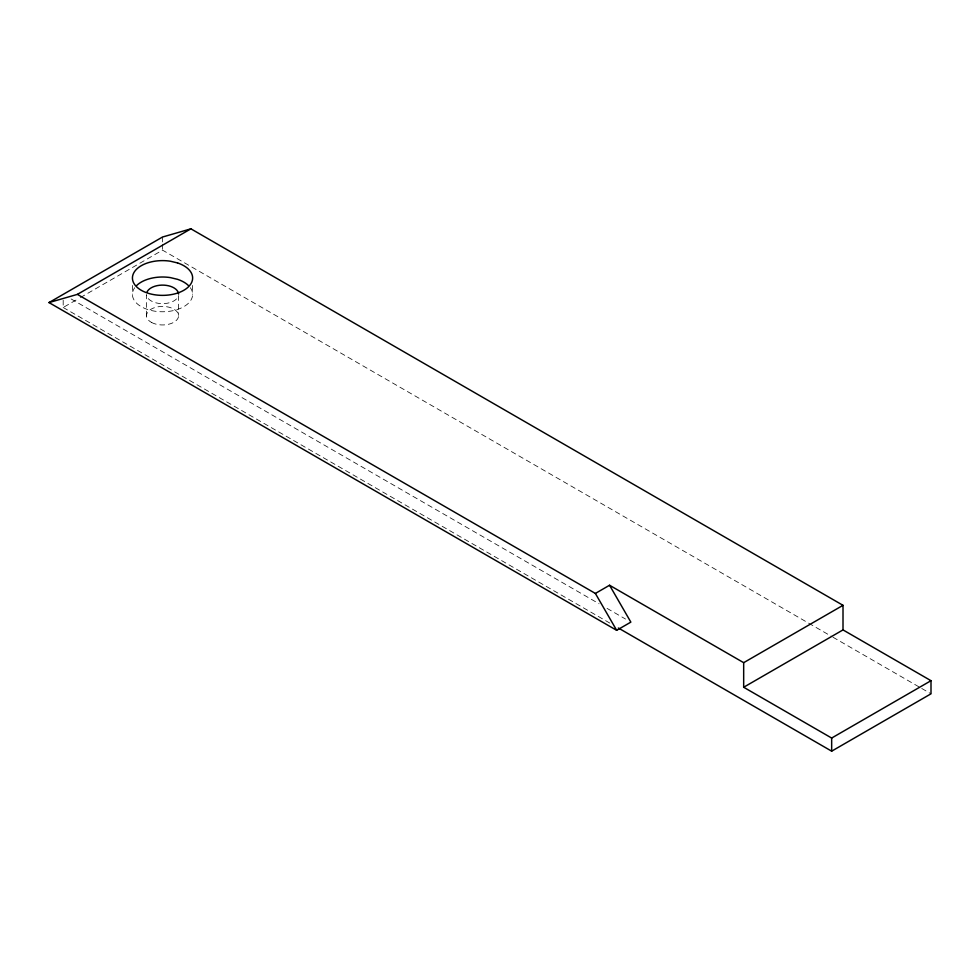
<?xml version="1.0" encoding="UTF-8"?>
<svg xmlns="http://www.w3.org/2000/svg" width="980" height="980" viewBox="0 0 980 980"><rect width="100%" height="100%" fill="white"/><g stroke="black" fill="none" stroke-linecap="round" stroke-linejoin="round"><path stroke-width="0.73" stroke-dasharray="4.9 3.68" d="M63.186 300.211L63.186 307.487L79.086 298.312M80.409 297.553L162.533 250.145L831.628 636.437M832.951 637.208L920.404 687.691M921.727 688.45L931 693.816M71.136 298.961L599.099 603.778M607.037 608.372L625.559 619.066M63.186 307.487L610.393 623.415M192.631 285.45L192.631 294.38M178.581 295.58L178.581 315.364M162.533 237.025L162.533 242.856M162.533 244.314L162.533 250.145M146.486 316.013L146.486 294.711A16.06 9.273 0 0 0 160.989 303.604A16.06 9.273 0 0 0 178.176 296.475M132.423 285.45L132.423 294.38M190.341 287.728A30.111 17.383 0 0 1 162.533 311.763A30.111 17.383 0 0 1 134.713 287.728M151.582 322.469A16.06 9.273 0 0 0 178.176 317.777A16.06 9.273 0 0 0 157.841 306.826A16.06 9.273 0 0 0 151.582 322.469"/><path stroke-width="1.47" d="M49 302.575L162.533 237.025L190.916 228.83L843.008 605.322L843.008 629.907L743.673 687.25L743.673 662.676L609.56 585.244L595.375 593.439L77.383 294.38L49 302.575L616.665 630.312L630.851 622.116L609.56 585.244M77.383 294.38L190.916 228.83M743.673 662.676L843.008 605.322M743.673 687.25L831.665 738.05L931 680.696L931 693.816L831.665 751.17L618.343 628.009M843.008 629.907L931 680.696M595.375 593.439L616.665 630.312M831.665 738.05L831.665 751.17M136.465 285.695A30.111 17.383 0 0 1 170.324 277.597L177.588 279.337A30.111 17.383 0 0 1 188.601 285.695M146.89 292.297A16.06 9.273 0 0 1 164.077 285.156A16.06 9.273 0 0 1 178.581 294.061M177.588 262.946L170.324 261.207A30.111 17.383 0 0 0 132.888 281.015A30.111 17.383 0 0 0 179.793 292.236A30.111 17.383 0 0 0 177.588 262.946"/></g></svg>
